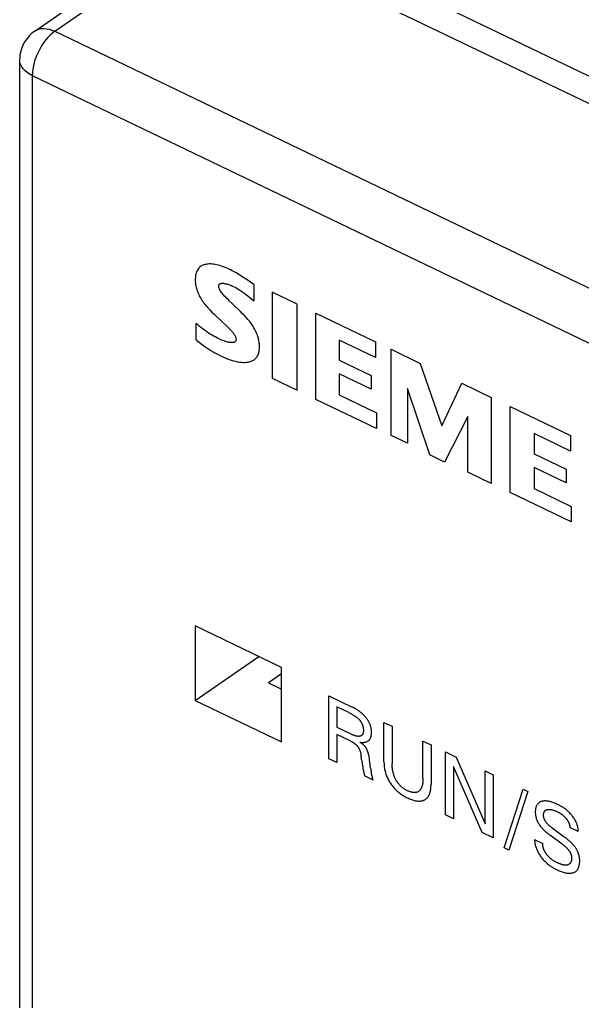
# Model space of a CAD drawing. Extents: x 0 to 420, y 0 to 297.
# Drawn here: x 150.88 to 166.93, y 151.48 to 179.49 of the extents above; entities that cross this region are included whole.
import ezdxf

# ---------------------------------------------------------------- set-up
doc = ezdxf.new("R2010")
doc.units = 0
doc.header["$LTSCALE"] = 23.1
doc.layers.add('40000_ISO', color=7, linetype='CONTINUOUS')

msp = doc.modelspace()

# ---------------------------------------------------------------- linework, layer by layer
at = {"layer": '40000_ISO', "color": 7, "linetype": 'CONTINUOUS'}
for p, q in [((210.089, 157.221), (156.678, 182.895)), ((151.309, 179.164), (156.104, 182.49)), ((151.879, 179.159), (156.358, 182.265)), ((209.769, 156.591), (156.358, 182.265)), ((151.157, 179.035), (151.09, 178.957)), ((151.23, 179.104), (151.157, 179.035)), ((151.309, 179.164), (151.23, 179.104)), ((151.309, 179.164), (151.365, 179.197)), ((151.365, 179.197), (151.427, 179.22)), ((151.427, 179.22), (151.495, 179.235)), ((151.495, 179.235), (151.566, 179.239)), ((151.566, 179.239), (151.641, 179.233)), ((151.641, 179.233), (151.719, 179.218)), ((151.746, 179.049), (151.681, 178.982)), ((151.719, 179.218), (151.799, 179.193)), ((151.812, 179.108), (151.746, 179.049)), ((151.799, 179.193), (151.879, 179.159)), ((151.879, 179.159), (151.812, 179.108)), ((151.879, 179.159), (205.29, 153.486)), ((150.981, 178.783), (150.94, 178.686)), ((151.031, 178.873), (150.981, 178.783)), ((151.09, 178.957), (151.031, 178.873)), ((151.503, 178.742), (151.451, 178.653)), ((151.559, 178.828), (151.503, 178.742)), ((151.619, 178.908), (151.559, 178.828)), ((151.681, 178.982), (151.619, 178.908)), ((150.889, 178.484), (150.88, 178.381)), ((150.909, 178.588), (150.889, 178.484)), ((150.94, 178.686), (150.909, 178.588)), ((151.361, 178.464), (151.325, 178.367)), ((151.403, 178.559), (151.361, 178.464)), ((151.451, 178.653), (151.403, 178.559)), ((150.88, 178.381), (150.879, 178.343)), ((150.88, 178.32), (150.879, 178.343)), ((150.879, 178.343), (150.879, 143.233)), ((150.889, 178.26), (150.88, 178.32)), ((150.91, 178.201), (150.889, 178.26)), ((150.941, 178.143), (150.91, 178.201)), ((151.27, 178.173), (151.253, 178.078)), ((151.294, 178.269), (151.27, 178.173)), ((151.325, 178.367), (151.294, 178.269)), ((150.982, 178.088), (150.941, 178.143)), ((151.033, 178.035), (150.982, 178.088)), ((151.093, 177.986), (151.033, 178.035)), ((151.162, 177.94), (151.093, 177.986)), ((151.239, 177.899), (151.162, 177.94)), ((151.243, 177.987), (151.239, 177.899)), ((151.239, 177.899), (151.239, 142.789)), ((151.239, 177.899), (204.65, 152.225)), ((151.253, 178.078), (151.243, 177.987)), ((155.925, 172.293), (155.914, 172.263)), ((155.936, 172.319), (155.925, 172.293)), ((155.948, 172.343), (155.936, 172.319)), ((155.962, 172.367), (155.948, 172.343)), ((155.978, 172.389), (155.962, 172.367)), ((155.995, 172.409), (155.978, 172.389)), ((156.013, 172.427), (155.995, 172.409)), ((156.033, 172.444), (156.013, 172.427)), ((156.055, 172.46), (156.033, 172.444)), ((156.079, 172.473), (156.055, 172.46)), ((156.104, 172.485), (156.079, 172.473)), ((156.13, 172.495), (156.104, 172.485)), ((156.157, 172.503), (156.13, 172.495)), ((156.185, 172.51), (156.157, 172.503)), ((156.214, 172.515), (156.185, 172.51)), ((156.251, 172.519), (156.214, 172.515)), ((156.289, 172.521), (156.251, 172.519)), ((156.328, 172.52), (156.289, 172.521)), ((156.368, 172.518), (156.328, 172.52)), ((156.408, 172.514), (156.368, 172.518)), ((156.452, 172.507), (156.408, 172.514)), ((156.497, 172.498), (156.452, 172.507)), ((156.542, 172.487), (156.497, 172.498)), ((156.588, 172.475), (156.542, 172.487)), ((156.634, 172.46), (156.588, 172.475)), ((156.685, 172.443), (156.634, 172.46)), ((156.737, 172.424), (156.685, 172.443)), ((156.788, 172.403), (156.737, 172.424)), ((156.84, 172.38), (156.788, 172.403)), ((156.892, 172.355), (156.84, 172.38)), ((156.945, 172.327), (156.892, 172.355)), ((156.999, 172.298), (156.945, 172.327)), ((157.052, 172.267), (156.999, 172.298)), ((155.889, 172.097), (155.888, 172.061)), ((155.888, 172.061), (155.889, 172.028)), ((155.891, 172.132), (155.889, 172.097)), ((155.889, 172.028), (155.891, 171.995)), ((155.894, 172.167), (155.891, 172.132)), ((155.891, 171.995), (155.895, 171.961)), ((155.899, 172.2), (155.894, 172.167)), ((155.906, 172.232), (155.899, 172.2)), ((155.914, 172.263), (155.906, 172.232)), ((157.127, 172.223), (157.052, 172.267)), ((157.201, 172.176), (157.127, 172.223)), ((157.275, 172.129), (157.201, 172.176)), ((157.37, 172.066), (157.275, 172.129)), ((157.561, 171.939), (157.37, 172.066)), ((155.895, 171.961), (155.899, 171.927)), ((155.899, 171.927), (155.905, 171.893)), ((155.905, 171.893), (155.913, 171.858)), ((155.913, 171.858), (155.922, 171.823)), ((155.922, 171.823), (155.932, 171.788)), ((155.932, 171.788), (155.944, 171.753)), ((155.944, 171.753), (155.957, 171.719)), ((155.957, 171.719), (155.972, 171.684)), ((156.557, 171.886), (156.558, 171.898)), ((156.558, 171.871), (156.557, 171.886)), ((156.558, 171.898), (156.56, 171.91)), ((156.561, 171.857), (156.558, 171.871)), ((156.56, 171.91), (156.564, 171.921)), ((156.565, 171.842), (156.561, 171.857)), ((156.564, 171.921), (156.569, 171.931)), ((156.57, 171.826), (156.565, 171.842)), ((156.569, 171.931), (156.575, 171.94)), ((156.576, 171.811), (156.57, 171.826)), ((156.575, 171.94), (156.583, 171.948)), ((156.583, 171.795), (156.576, 171.811)), ((156.583, 171.948), (156.593, 171.955)), ((156.591, 171.78), (156.583, 171.795)), ((156.605, 171.755), (156.591, 171.78)), ((156.593, 171.955), (156.603, 171.96)), ((156.603, 171.96), (156.615, 171.964)), ((156.621, 171.731), (156.605, 171.755)), ((156.615, 171.964), (156.627, 171.967)), ((156.637, 171.708), (156.621, 171.731)), ((156.627, 171.967), (156.648, 171.969)), ((156.648, 171.969), (156.669, 171.97)), ((156.669, 171.97), (156.691, 171.969)), ((156.691, 171.969), (156.714, 171.967)), ((156.714, 171.967), (156.739, 171.963)), ((156.739, 171.963), (156.764, 171.958)), ((156.764, 171.958), (156.789, 171.952)), ((156.789, 171.952), (156.815, 171.945)), ((156.815, 171.945), (156.842, 171.937)), ((156.842, 171.937), (156.868, 171.928)), ((156.868, 171.928), (156.895, 171.917)), ((156.895, 171.917), (156.923, 171.905)), ((156.923, 171.905), (156.95, 171.892)), ((156.95, 171.892), (156.996, 171.87)), ((156.996, 171.87), (157.042, 171.845)), ((157.042, 171.845), (157.087, 171.818)), ((157.087, 171.818), (157.133, 171.79)), ((157.133, 171.79), (157.184, 171.757)), ((157.184, 171.757), (157.235, 171.722)), ((157.235, 171.722), (157.286, 171.686)), ((157.561, 171.939), (157.561, 171.469)), ((158.077, 171.717), (158.077, 169.261)), ((158.79, 171.374), (158.077, 171.717)), ((155.972, 171.684), (155.987, 171.649)), ((155.987, 171.649), (156.004, 171.615)), ((156.004, 171.615), (156.022, 171.581)), ((156.022, 171.581), (156.043, 171.544)), ((156.043, 171.544), (156.065, 171.508)), ((156.065, 171.508), (156.088, 171.472)), ((156.088, 171.472), (156.112, 171.437)), ((156.112, 171.437), (156.137, 171.403)), ((156.654, 171.685), (156.637, 171.708)), ((156.673, 171.663), (156.654, 171.685)), ((156.691, 171.642), (156.673, 171.663)), ((156.723, 171.606), (156.691, 171.642)), ((156.757, 171.571), (156.723, 171.606)), ((156.79, 171.537), (156.757, 171.571)), ((156.824, 171.504), (156.79, 171.537)), ((156.858, 171.47), (156.824, 171.504)), ((156.943, 171.389), (156.858, 171.47)), ((157.286, 171.686), (157.336, 171.649)), ((157.336, 171.649), (157.393, 171.606)), ((157.393, 171.606), (157.449, 171.561)), ((157.449, 171.561), (157.505, 171.515)), ((157.505, 171.515), (157.561, 171.469)), ((156.137, 171.403), (156.163, 171.369)), ((156.163, 171.369), (156.189, 171.336)), ((156.189, 171.336), (156.217, 171.304)), ((156.217, 171.304), (156.245, 171.272)), ((156.245, 171.272), (156.274, 171.241)), ((156.274, 171.241), (156.303, 171.211)), ((156.303, 171.211), (156.365, 171.148)), ((157.028, 171.308), (156.943, 171.389)), ((157.113, 171.227), (157.028, 171.308)), ((157.176, 171.165), (157.113, 171.227)), ((157.238, 171.102), (157.176, 171.165)), ((158.79, 168.918), (158.79, 171.374)), ((156.365, 171.148), (156.428, 171.087)), ((156.428, 171.087), (156.491, 171.026)), ((156.491, 171.026), (156.577, 170.945)), ((156.577, 170.945), (156.664, 170.864)), ((157.3, 171.038), (157.238, 171.102)), ((157.331, 171.005), (157.3, 171.038)), ((157.361, 170.972), (157.331, 171.005)), ((157.391, 170.938), (157.361, 170.972)), ((157.42, 170.904), (157.391, 170.938)), ((157.451, 170.865), (157.42, 170.904)), ((159.331, 168.658), (159.331, 171.114)), ((159.331, 171.114), (161.028, 170.298)), ((155.913, 170.353), (155.913, 170.824)), ((155.963, 170.78), (155.913, 170.824)), ((156.013, 170.737), (155.963, 170.78)), ((156.063, 170.696), (156.013, 170.737)), ((156.114, 170.656), (156.063, 170.696)), ((156.164, 170.619), (156.114, 170.656)), ((156.215, 170.583), (156.164, 170.619)), ((156.664, 170.864), (156.751, 170.783)), ((156.751, 170.783), (156.785, 170.75)), ((156.785, 170.75), (156.819, 170.717)), ((156.819, 170.717), (156.852, 170.684)), ((156.852, 170.684), (156.885, 170.649)), ((156.885, 170.649), (156.918, 170.614)), ((156.918, 170.614), (156.934, 170.596)), ((156.934, 170.596), (156.949, 170.577)), ((157.481, 170.824), (157.451, 170.865)), ((157.509, 170.783), (157.481, 170.824)), ((157.537, 170.741), (157.509, 170.783)), ((157.563, 170.698), (157.537, 170.741)), ((157.587, 170.654), (157.563, 170.698)), ((157.608, 170.613), (157.587, 170.654)), ((157.627, 170.572), (157.608, 170.613)), ((155.913, 170.353), (155.974, 170.306)), ((156.266, 170.549), (156.215, 170.583)), ((156.317, 170.516), (156.266, 170.549)), ((156.368, 170.486), (156.317, 170.516)), ((156.419, 170.457), (156.368, 170.486)), ((156.47, 170.43), (156.419, 170.457)), ((156.521, 170.404), (156.47, 170.43)), ((156.56, 170.386), (156.521, 170.404)), ((156.6, 170.368), (156.56, 170.386)), ((156.639, 170.351), (156.6, 170.368)), ((156.675, 170.337), (156.639, 170.351)), ((156.71, 170.324), (156.675, 170.337)), ((156.746, 170.312), (156.71, 170.324)), ((156.777, 170.303), (156.746, 170.312)), ((156.949, 170.577), (156.965, 170.558)), ((156.965, 170.558), (156.979, 170.539)), ((156.979, 170.539), (156.993, 170.519)), ((156.993, 170.519), (157.006, 170.499)), ((157.006, 170.499), (157.018, 170.478)), ((157.018, 170.478), (157.026, 170.463)), ((157.026, 170.463), (157.033, 170.448)), ((157.035, 170.315), (157.028, 170.307)), ((157.033, 170.448), (157.039, 170.432)), ((157.041, 170.325), (157.035, 170.315)), ((157.039, 170.432), (157.044, 170.417)), ((157.046, 170.336), (157.041, 170.325)), ((157.044, 170.417), (157.048, 170.403)), ((157.049, 170.348), (157.046, 170.336)), ((157.048, 170.403), (157.05, 170.388)), ((157.051, 170.361), (157.049, 170.348)), ((157.05, 170.388), (157.052, 170.374)), ((157.052, 170.374), (157.051, 170.361)), ((157.645, 170.53), (157.627, 170.572)), ((157.661, 170.489), (157.645, 170.53)), ((157.675, 170.447), (157.661, 170.489)), ((157.687, 170.406), (157.675, 170.447)), ((157.696, 170.37), (157.687, 170.406)), ((157.704, 170.334), (157.696, 170.37)), ((157.71, 170.298), (157.704, 170.334)), ((159.995, 170.351), (159.995, 169.776)), ((161.028, 169.854), (159.995, 170.351)), ((155.974, 170.306), (156.036, 170.259)), ((156.036, 170.259), (156.098, 170.213)), ((156.098, 170.213), (156.16, 170.169)), ((156.16, 170.169), (156.219, 170.129)), ((156.219, 170.129), (156.277, 170.091)), ((156.277, 170.091), (156.336, 170.053)), ((156.336, 170.053), (156.395, 170.018)), ((156.809, 170.294), (156.777, 170.303)), ((156.84, 170.287), (156.809, 170.294)), ((156.864, 170.282), (156.84, 170.287)), ((156.888, 170.279), (156.864, 170.282)), ((156.912, 170.277), (156.888, 170.279)), ((156.935, 170.276), (156.912, 170.277)), ((156.957, 170.277), (156.935, 170.276)), ((156.971, 170.279), (156.957, 170.277)), ((156.984, 170.282), (156.971, 170.279)), ((156.996, 170.286), (156.984, 170.282)), ((157.008, 170.291), (156.996, 170.286)), ((157.019, 170.298), (157.008, 170.291)), ((157.028, 170.307), (157.019, 170.298)), ((157.705, 170.006), (157.71, 170.035)), ((157.715, 170.263), (157.71, 170.298)), ((157.71, 170.035), (157.715, 170.065)), ((157.718, 170.228), (157.715, 170.263)), ((157.715, 170.065), (157.718, 170.096)), ((157.72, 170.193), (157.718, 170.228)), ((157.718, 170.096), (157.72, 170.127)), ((157.72, 170.159), (157.72, 170.193)), ((157.72, 170.127), (157.72, 170.159)), ((161.028, 170.298), (161.028, 169.854)), ((161.471, 167.629), (161.471, 170.085)), ((161.471, 170.085), (162.307, 169.684)), ((156.395, 170.018), (156.45, 169.985)), ((156.45, 169.985), (156.505, 169.955)), ((156.505, 169.955), (156.56, 169.926)), ((156.56, 169.926), (156.616, 169.898)), ((156.616, 169.898), (156.67, 169.872)), ((156.67, 169.872), (156.725, 169.848)), ((156.725, 169.848), (156.779, 169.826)), ((156.779, 169.826), (156.833, 169.805)), ((156.833, 169.805), (156.888, 169.786)), ((156.888, 169.786), (156.937, 169.77)), ((156.937, 169.77), (156.986, 169.756)), ((156.986, 169.756), (157.034, 169.744)), ((157.48, 169.743), (157.505, 169.753)), ((157.505, 169.753), (157.53, 169.764)), ((157.53, 169.764), (157.553, 169.778)), ((157.553, 169.778), (157.575, 169.794)), ((157.575, 169.794), (157.596, 169.811)), ((157.596, 169.811), (157.616, 169.831)), ((157.616, 169.831), (157.634, 169.852)), ((157.634, 169.852), (157.651, 169.875)), ((157.651, 169.875), (157.666, 169.9)), ((157.666, 169.9), (157.679, 169.926)), ((157.679, 169.926), (157.689, 169.952)), ((157.689, 169.952), (157.697, 169.978)), ((157.697, 169.978), (157.705, 170.006)), ((159.995, 169.776), (160.905, 169.338)), ((157.034, 169.744), (157.082, 169.733)), ((157.082, 169.733), (157.13, 169.725)), ((157.13, 169.725), (157.174, 169.719)), ((157.174, 169.719), (157.217, 169.715)), ((157.217, 169.715), (157.26, 169.713)), ((157.26, 169.713), (157.302, 169.713)), ((157.302, 169.713), (157.343, 169.715)), ((157.343, 169.715), (157.372, 169.718)), ((157.372, 169.718), (157.4, 169.722)), ((157.4, 169.722), (157.427, 169.727)), ((157.427, 169.727), (157.454, 169.734)), ((157.454, 169.734), (157.48, 169.743)), ((162.307, 169.684), (162.922, 167.899)), ((158.077, 169.261), (158.79, 168.918)), ((159.995, 169.384), (159.995, 168.783)), ((160.905, 168.946), (159.995, 169.384)), ((160.905, 169.338), (160.905, 168.946)), ((161.938, 168.972), (161.938, 167.405)), ((162.578, 167.071), (161.938, 168.972)), ((162.922, 167.899), (163.488, 169.116)), ((163.488, 169.116), (164.324, 168.714)), ((161.053, 167.83), (159.331, 168.658)), ((159.995, 168.783), (161.053, 168.275)), ((164.324, 168.714), (164.324, 166.258)), ((164.865, 165.998), (164.865, 168.454)), ((164.865, 168.454), (166.586, 167.627)), ((161.053, 168.275), (161.053, 167.83)), ((163.66, 168.171), (162.996, 166.87)), ((163.66, 166.577), (163.66, 168.171)), ((161.938, 167.405), (161.471, 167.629)), ((165.553, 167.679), (165.553, 167.104)), ((166.586, 167.183), (165.553, 167.679)), ((166.586, 167.627), (166.586, 167.183)), ((162.996, 166.87), (162.578, 167.071)), ((165.553, 167.104), (166.463, 166.667)), ((165.553, 166.712), (165.553, 166.111)), ((166.463, 166.275), (165.553, 166.712)), ((164.324, 166.258), (163.66, 166.577)), ((166.463, 166.667), (166.463, 166.275)), ((165.553, 166.111), (166.611, 165.603)), ((166.611, 165.159), (164.865, 165.998)), ((166.611, 165.603), (166.611, 165.159)), ((155.889, 162.192), (155.889, 160.069)), ((158.348, 161.01), (155.889, 162.192)), ((155.889, 160.069), (157.697, 161.323)), ((158.348, 160.827), (157.975, 160.568)), ((158.348, 158.887), (158.348, 161.01)), ((157.975, 160.568), (158.348, 160.389)), ((155.889, 160.069), (158.348, 158.887)), ((159.693, 158.404), (159.693, 160.2)), ((159.693, 160.2), (160.366, 159.876)), ((159.924, 159.885), (159.924, 159.301)), ((160.265, 159.721), (159.924, 159.885)), ((160.265, 159.721), (160.285, 159.711)), ((160.285, 159.711), (160.305, 159.702)), ((160.305, 159.702), (160.324, 159.691)), ((160.324, 159.691), (160.344, 159.681)), ((160.344, 159.681), (160.364, 159.67)), ((160.364, 159.67), (160.383, 159.659)), ((160.39, 159.864), (160.366, 159.876)), ((160.415, 159.852), (160.39, 159.864)), ((160.439, 159.838), (160.415, 159.852)), ((160.464, 159.825), (160.439, 159.838)), ((160.488, 159.81), (160.464, 159.825)), ((160.512, 159.795), (160.488, 159.81)), ((160.53, 159.783), (160.512, 159.795)), ((160.549, 159.77), (160.53, 159.783)), ((160.567, 159.757), (160.549, 159.77)), ((160.585, 159.743), (160.567, 159.757)), ((160.603, 159.729), (160.585, 159.743)), ((160.621, 159.715), (160.603, 159.729)), ((160.638, 159.7), (160.621, 159.715)), ((160.654, 159.685), (160.638, 159.7)), ((160.67, 159.671), (160.654, 159.685)), ((160.685, 159.656), (160.67, 159.671)), ((160.383, 159.659), (160.399, 159.649)), ((160.399, 159.649), (160.415, 159.639)), ((160.415, 159.639), (160.431, 159.629)), ((160.431, 159.629), (160.447, 159.618)), ((160.447, 159.618), (160.463, 159.607)), ((160.463, 159.607), (160.479, 159.595)), ((160.479, 159.595), (160.49, 159.587)), ((160.49, 159.587), (160.501, 159.578)), ((160.501, 159.578), (160.511, 159.569)), ((160.511, 159.569), (160.522, 159.56)), ((160.522, 159.56), (160.533, 159.551)), ((160.533, 159.551), (160.543, 159.541)), ((160.543, 159.541), (160.553, 159.531)), ((160.553, 159.531), (160.562, 159.521)), ((160.562, 159.521), (160.571, 159.511)), ((160.571, 159.511), (160.58, 159.501)), ((160.58, 159.501), (160.588, 159.491)), ((160.588, 159.491), (160.596, 159.48)), ((160.596, 159.48), (160.604, 159.469)), ((160.604, 159.469), (160.612, 159.458)), ((160.612, 159.458), (160.619, 159.447)), ((160.619, 159.447), (160.626, 159.435)), ((160.626, 159.435), (160.632, 159.424)), ((160.632, 159.424), (160.638, 159.412)), ((160.638, 159.412), (160.643, 159.4)), ((160.643, 159.4), (160.649, 159.389)), ((160.649, 159.389), (160.654, 159.377)), ((160.701, 159.64), (160.685, 159.656)), ((160.716, 159.624), (160.701, 159.64)), ((160.73, 159.608), (160.716, 159.624)), ((160.745, 159.591), (160.73, 159.608)), ((160.758, 159.575), (160.745, 159.591)), ((160.771, 159.558), (160.758, 159.575)), ((160.784, 159.541), (160.771, 159.558)), ((160.796, 159.524), (160.784, 159.541)), ((160.807, 159.506), (160.796, 159.524)), ((160.819, 159.489), (160.807, 159.506)), ((160.829, 159.471), (160.819, 159.489)), ((160.839, 159.452), (160.829, 159.471)), ((160.848, 159.434), (160.839, 159.452)), ((160.857, 159.416), (160.848, 159.434)), ((160.865, 159.398), (160.857, 159.416)), ((160.872, 159.379), (160.865, 159.398)), ((161.271, 158.322), (161.271, 159.441)), ((161.271, 159.441), (161.502, 159.33)), ((159.924, 159.301), (160.34, 159.101)), ((160.654, 159.377), (160.658, 159.365)), ((160.658, 159.365), (160.662, 159.353)), ((160.662, 159.353), (160.666, 159.341)), ((160.665, 159.112), (160.662, 159.104)), ((160.669, 159.12), (160.665, 159.112)), ((160.666, 159.341), (160.669, 159.329)), ((160.669, 159.329), (160.672, 159.316)), ((160.672, 159.128), (160.669, 159.12)), ((160.672, 159.316), (160.675, 159.303)), ((160.674, 159.137), (160.672, 159.128)), ((160.676, 159.145), (160.674, 159.137)), ((160.675, 159.303), (160.678, 159.29)), ((160.678, 159.155), (160.676, 159.145)), ((160.678, 159.29), (160.68, 159.277)), ((160.68, 159.164), (160.678, 159.155)), ((160.68, 159.277), (160.681, 159.264)), ((160.681, 159.173), (160.68, 159.164)), ((160.681, 159.264), (160.682, 159.251)), ((160.682, 159.183), (160.681, 159.173)), ((160.682, 159.251), (160.683, 159.238)), ((160.683, 159.193), (160.682, 159.183)), ((160.683, 159.238), (160.684, 159.226)), ((160.684, 159.213), (160.683, 159.203)), ((160.683, 159.203), (160.683, 159.193)), ((160.684, 159.226), (160.684, 159.213)), ((160.879, 159.361), (160.872, 159.379)), ((160.885, 159.342), (160.879, 159.361)), ((160.891, 159.324), (160.885, 159.342)), ((160.896, 159.306), (160.891, 159.324)), ((160.901, 159.286), (160.896, 159.306)), ((160.905, 159.266), (160.901, 159.286)), ((160.908, 159.246), (160.905, 159.266)), ((160.911, 159.227), (160.908, 159.246)), ((160.912, 159.208), (160.911, 159.227)), ((160.914, 159.189), (160.912, 159.208)), ((160.913, 159.101), (160.914, 159.118)), ((160.915, 159.17), (160.914, 159.189)), ((160.914, 159.118), (160.915, 159.134)), ((160.915, 159.152), (160.915, 159.17)), ((160.915, 159.134), (160.915, 159.152)), ((161.502, 159.33), (161.502, 158.265)), ((159.924, 159.097), (159.924, 158.293)), ((160.305, 158.914), (159.924, 159.097)), ((160.305, 158.914), (160.316, 158.908)), ((160.316, 158.908), (160.327, 158.903)), ((160.327, 158.903), (160.338, 158.897)), ((160.338, 158.897), (160.35, 158.891)), ((160.353, 159.095), (160.34, 159.101)), ((160.35, 158.891), (160.361, 158.885)), ((160.367, 159.089), (160.353, 159.095)), ((160.361, 158.885), (160.372, 158.878)), ((160.38, 159.083), (160.367, 159.089)), ((160.372, 158.878), (160.383, 158.872)), ((160.394, 159.077), (160.38, 159.083)), ((160.383, 158.872), (160.394, 158.865)), ((160.407, 159.072), (160.394, 159.077)), ((160.394, 158.865), (160.403, 158.859)), ((160.403, 158.859), (160.412, 158.853)), ((160.42, 159.067), (160.407, 159.072)), ((160.412, 158.853), (160.422, 158.846)), ((160.434, 159.062), (160.42, 159.067)), ((160.422, 158.846), (160.431, 158.84)), ((160.431, 158.84), (160.44, 158.833)), ((160.447, 159.058), (160.434, 159.062)), ((160.44, 158.833), (160.449, 158.826)), ((160.46, 159.054), (160.447, 159.058)), ((160.473, 159.051), (160.46, 159.054)), ((160.486, 159.048), (160.473, 159.051)), ((160.499, 159.046), (160.486, 159.048)), ((160.512, 159.044), (160.499, 159.046)), ((160.525, 159.043), (160.512, 159.044)), ((160.534, 159.042), (160.525, 159.043)), ((160.543, 159.042), (160.534, 159.042)), ((160.553, 159.042), (160.543, 159.042)), ((160.562, 159.043), (160.553, 159.042)), ((160.57, 159.044), (160.562, 159.043)), ((160.579, 159.045), (160.57, 159.044)), ((160.587, 159.047), (160.579, 159.045)), ((160.594, 158.867), (160.581, 158.876)), ((160.581, 158.876), (160.597, 158.873)), ((160.596, 159.049), (160.587, 159.047)), ((160.608, 158.858), (160.594, 158.867)), ((160.604, 159.052), (160.596, 159.049)), ((160.597, 158.873), (160.613, 158.871)), ((160.611, 159.055), (160.604, 159.052)), ((160.622, 158.849), (160.608, 158.858)), ((160.618, 159.059), (160.611, 159.055)), ((160.613, 158.871), (160.63, 158.87)), ((160.625, 159.063), (160.618, 159.059)), ((160.636, 158.84), (160.622, 158.849)), ((160.632, 159.067), (160.625, 159.063)), ((160.63, 158.87), (160.646, 158.869)), ((160.638, 159.072), (160.632, 159.067)), ((160.649, 158.83), (160.636, 158.84)), ((160.644, 159.078), (160.638, 159.072)), ((160.649, 159.084), (160.644, 159.078)), ((160.646, 158.869), (160.661, 158.868)), ((160.654, 159.09), (160.649, 159.084)), ((160.659, 158.822), (160.649, 158.83)), ((160.658, 159.097), (160.654, 159.09)), ((160.662, 159.104), (160.658, 159.097)), ((160.661, 158.868), (160.676, 158.869)), ((160.676, 158.869), (160.69, 158.87)), ((160.69, 158.87), (160.705, 158.871)), ((160.705, 158.871), (160.718, 158.873)), ((160.718, 158.873), (160.732, 158.875)), ((160.732, 158.875), (160.745, 158.878)), ((160.745, 158.878), (160.758, 158.882)), ((160.758, 158.882), (160.77, 158.886)), ((160.77, 158.886), (160.782, 158.891)), ((160.782, 158.891), (160.794, 158.897)), ((160.794, 158.897), (160.805, 158.903)), ((160.805, 158.903), (160.816, 158.91)), ((160.816, 158.91), (160.826, 158.917)), ((160.826, 158.917), (160.836, 158.925)), ((160.836, 158.925), (160.845, 158.934)), ((160.845, 158.934), (160.854, 158.943)), ((160.854, 158.943), (160.861, 158.953)), ((160.861, 158.953), (160.869, 158.963)), ((160.869, 158.963), (160.876, 158.974)), ((160.876, 158.974), (160.882, 158.986)), ((160.882, 158.986), (160.888, 158.998)), ((160.888, 158.998), (160.893, 159.011)), ((160.893, 159.011), (160.897, 159.024)), ((160.897, 159.024), (160.902, 159.038)), ((160.902, 159.038), (160.905, 159.053)), ((160.905, 159.053), (160.908, 159.069)), ((160.908, 159.069), (160.911, 159.085)), ((160.911, 159.085), (160.913, 159.101)), ((162.383, 157.841), (162.383, 158.907)), ((162.383, 158.907), (162.613, 158.796)), ((160.449, 158.826), (160.458, 158.818)), ((160.458, 158.818), (160.466, 158.811)), ((160.466, 158.811), (160.473, 158.805)), ((160.473, 158.805), (160.479, 158.799)), ((160.479, 158.799), (160.486, 158.793)), ((160.486, 158.793), (160.492, 158.786)), ((160.492, 158.786), (160.498, 158.78)), ((160.498, 158.78), (160.504, 158.773)), ((160.504, 158.773), (160.51, 158.767)), ((160.51, 158.767), (160.516, 158.76)), ((160.516, 158.76), (160.522, 158.752)), ((160.522, 158.752), (160.527, 158.745)), ((160.527, 158.745), (160.533, 158.737)), ((160.533, 158.737), (160.538, 158.729)), ((160.538, 158.729), (160.543, 158.722)), ((160.543, 158.722), (160.548, 158.714)), ((160.548, 158.714), (160.553, 158.705)), ((160.553, 158.705), (160.557, 158.697)), ((160.557, 158.697), (160.561, 158.689)), ((160.561, 158.689), (160.565, 158.681)), ((160.565, 158.681), (160.57, 158.671)), ((160.57, 158.671), (160.574, 158.662)), ((160.574, 158.662), (160.578, 158.652)), ((160.578, 158.652), (160.582, 158.642)), ((160.582, 158.642), (160.585, 158.633)), ((160.585, 158.633), (160.589, 158.623)), ((160.589, 158.623), (160.592, 158.614)), ((160.592, 158.614), (160.595, 158.604)), ((160.595, 158.604), (160.597, 158.594)), ((160.597, 158.594), (160.601, 158.582)), ((160.601, 158.582), (160.604, 158.569)), ((160.604, 158.569), (160.607, 158.556)), ((160.607, 158.556), (160.609, 158.544)), ((160.668, 158.815), (160.659, 158.822)), ((160.677, 158.807), (160.668, 158.815)), ((160.687, 158.799), (160.677, 158.807)), ((160.696, 158.791), (160.687, 158.799)), ((160.705, 158.782), (160.696, 158.791)), ((160.712, 158.774), (160.705, 158.782)), ((160.72, 158.767), (160.712, 158.774)), ((160.727, 158.759), (160.72, 158.767)), ((160.734, 158.75), (160.727, 158.759)), ((160.741, 158.742), (160.734, 158.75)), ((160.747, 158.733), (160.741, 158.742)), ((160.753, 158.724), (160.747, 158.733)), ((160.759, 158.715), (160.753, 158.724)), ((160.765, 158.706), (160.759, 158.715)), ((160.77, 158.697), (160.765, 158.706)), ((160.775, 158.688), (160.77, 158.697)), ((160.78, 158.678), (160.775, 158.688)), ((160.785, 158.668), (160.78, 158.678)), ((160.789, 158.659), (160.785, 158.668)), ((160.793, 158.649), (160.789, 158.659)), ((160.799, 158.635), (160.793, 158.649)), ((160.804, 158.622), (160.799, 158.635)), ((160.809, 158.608), (160.804, 158.622)), ((160.814, 158.594), (160.809, 158.608)), ((160.818, 158.581), (160.814, 158.594)), ((160.822, 158.567), (160.818, 158.581)), ((160.825, 158.554), (160.822, 158.567)), ((160.829, 158.54), (160.825, 158.554)), ((162.613, 158.796), (162.613, 157.677)), ((163.027, 156.801), (163.027, 158.597)), ((163.027, 158.597), (163.328, 158.452)), ((159.924, 158.293), (159.693, 158.404)), ((160.609, 158.544), (160.612, 158.531)), ((160.612, 158.531), (160.614, 158.519)), ((160.614, 158.519), (160.616, 158.506)), ((160.616, 158.506), (160.618, 158.494)), ((160.634, 158.372), (160.618, 158.494)), ((160.634, 158.372), (160.64, 158.331)), ((160.64, 158.331), (160.646, 158.289)), ((160.646, 158.289), (160.652, 158.248)), ((160.833, 158.521), (160.829, 158.54)), ((160.837, 158.502), (160.833, 158.521)), ((160.841, 158.482), (160.837, 158.502)), ((160.844, 158.463), (160.841, 158.482)), ((160.847, 158.444), (160.844, 158.463)), ((160.85, 158.425), (160.847, 158.444)), ((160.853, 158.406), (160.85, 158.425)), ((160.857, 158.37), (160.853, 158.406)), ((160.867, 158.298), (160.857, 158.37)), ((160.873, 158.249), (160.867, 158.298)), ((161.271, 158.322), (161.271, 158.292)), ((161.271, 158.292), (161.272, 158.262)), ((163.328, 158.452), (164.154, 156.55)), ((160.652, 158.248), (160.659, 158.206)), ((160.659, 158.206), (160.663, 158.178)), ((160.663, 158.178), (160.668, 158.151)), ((160.668, 158.151), (160.672, 158.123)), ((160.672, 158.123), (160.677, 158.095)), ((160.677, 158.095), (160.683, 158.067)), ((160.683, 158.067), (160.688, 158.039)), ((160.688, 158.039), (160.692, 158.018)), ((160.692, 158.018), (160.697, 157.997)), ((160.697, 157.997), (160.702, 157.976)), ((160.88, 158.2), (160.873, 158.249)), ((160.887, 158.156), (160.88, 158.2)), ((160.893, 158.112), (160.887, 158.156)), ((160.893, 158.112), (160.909, 158.011)), ((160.912, 157.996), (160.909, 158.011)), ((160.914, 157.98), (160.912, 157.996)), ((161.272, 158.262), (161.274, 158.231)), ((161.274, 158.231), (161.277, 158.199)), ((161.277, 158.199), (161.28, 158.168)), ((161.28, 158.168), (161.285, 158.136)), ((161.285, 158.136), (161.29, 158.103)), ((161.29, 158.103), (161.296, 158.075)), ((161.296, 158.075), (161.302, 158.046)), ((161.302, 158.046), (161.31, 158.017)), ((161.31, 158.017), (161.318, 157.988)), ((161.318, 157.988), (161.327, 157.958)), ((161.502, 158.239), (161.502, 158.265)), ((161.503, 158.212), (161.502, 158.239)), ((161.505, 158.186), (161.503, 158.212)), ((161.507, 158.159), (161.505, 158.186)), ((161.51, 158.132), (161.507, 158.159)), ((161.513, 158.104), (161.51, 158.132)), ((161.516, 158.084), (161.513, 158.104)), ((161.52, 158.063), (161.516, 158.084)), ((161.524, 158.042), (161.52, 158.063)), ((161.529, 158.02), (161.524, 158.042)), ((161.534, 157.999), (161.529, 158.02)), ((161.54, 157.978), (161.534, 157.999)), ((163.257, 158.18), (163.257, 156.69)), ((164.073, 156.298), (163.257, 158.18)), ((164.154, 156.55), (164.154, 158.056)), ((164.154, 158.056), (164.384, 157.945)), ((160.702, 157.976), (160.707, 157.955)), ((160.707, 157.955), (160.712, 157.934)), ((160.712, 157.934), (160.717, 157.912)), ((160.963, 157.794), (160.717, 157.912)), ((160.917, 157.965), (160.914, 157.98)), ((160.92, 157.949), (160.917, 157.965)), ((160.923, 157.933), (160.92, 157.949)), ((160.925, 157.924), (160.923, 157.933)), ((160.928, 157.914), (160.925, 157.924)), ((160.93, 157.904), (160.928, 157.914)), ((160.932, 157.895), (160.93, 157.904)), ((160.934, 157.885), (160.932, 157.895)), ((160.937, 157.875), (160.934, 157.885)), ((160.939, 157.866), (160.937, 157.875)), ((160.942, 157.856), (160.939, 157.866)), ((160.944, 157.848), (160.942, 157.856)), ((160.947, 157.841), (160.944, 157.848)), ((160.949, 157.833), (160.947, 157.841)), ((160.952, 157.825), (160.949, 157.833)), ((160.954, 157.818), (160.952, 157.825)), ((160.957, 157.81), (160.954, 157.818)), ((160.96, 157.802), (160.957, 157.81)), ((160.963, 157.794), (160.96, 157.802)), ((161.327, 157.958), (161.338, 157.929)), ((161.338, 157.929), (161.349, 157.9)), ((161.349, 157.9), (161.36, 157.872)), ((161.36, 157.872), (161.372, 157.845)), ((161.372, 157.845), (161.386, 157.818)), ((161.386, 157.818), (161.4, 157.791)), ((161.4, 157.791), (161.414, 157.764)), ((161.414, 157.764), (161.43, 157.738)), ((161.43, 157.738), (161.446, 157.712)), ((161.446, 157.712), (161.463, 157.686)), ((161.547, 157.956), (161.54, 157.978)), ((161.553, 157.937), (161.547, 157.956)), ((161.56, 157.917), (161.553, 157.937)), ((161.567, 157.898), (161.56, 157.917)), ((161.575, 157.878), (161.567, 157.898)), ((161.584, 157.859), (161.575, 157.878)), ((161.593, 157.84), (161.584, 157.859)), ((161.603, 157.82), (161.593, 157.84)), ((161.612, 157.803), (161.603, 157.82)), ((161.622, 157.785), (161.612, 157.803)), ((161.632, 157.768), (161.622, 157.785)), ((161.643, 157.751), (161.632, 157.768)), ((161.655, 157.734), (161.643, 157.751)), ((161.666, 157.717), (161.655, 157.734)), ((161.678, 157.701), (161.666, 157.717)), ((162.375, 157.715), (162.372, 157.691)), ((162.378, 157.74), (162.375, 157.715)), ((162.38, 157.765), (162.378, 157.74)), ((162.382, 157.79), (162.38, 157.765)), ((162.383, 157.841), (162.382, 157.816)), ((162.382, 157.816), (162.382, 157.79)), ((164.384, 157.945), (164.384, 156.149)), ((161.463, 157.686), (161.481, 157.661)), ((161.481, 157.661), (161.5, 157.636)), ((161.5, 157.636), (161.519, 157.612)), ((161.519, 157.612), (161.538, 157.589)), ((161.538, 157.589), (161.559, 157.566)), ((161.559, 157.566), (161.579, 157.544)), ((161.579, 157.544), (161.602, 157.521)), ((161.602, 157.521), (161.625, 157.5)), ((161.625, 157.5), (161.648, 157.479)), ((161.648, 157.479), (161.672, 157.458)), ((161.672, 157.458), (161.696, 157.439)), ((161.691, 157.685), (161.678, 157.701)), ((161.704, 157.67), (161.691, 157.685)), ((161.696, 157.439), (161.72, 157.42)), ((161.718, 157.655), (161.704, 157.67)), ((161.731, 157.64), (161.718, 157.655)), ((161.746, 157.626), (161.731, 157.64)), ((161.76, 157.613), (161.746, 157.626)), ((161.775, 157.6), (161.76, 157.613)), ((161.789, 157.587), (161.775, 157.6)), ((161.804, 157.575), (161.789, 157.587)), ((161.821, 157.562), (161.804, 157.575)), ((161.839, 157.55), (161.821, 157.562)), ((161.856, 157.539), (161.839, 157.55)), ((161.873, 157.528), (161.856, 157.539)), ((161.89, 157.518), (161.873, 157.528)), ((161.908, 157.508), (161.89, 157.518)), ((161.925, 157.499), (161.908, 157.508)), ((161.943, 157.49), (161.925, 157.499)), ((161.961, 157.482), (161.943, 157.49)), ((161.978, 157.474), (161.961, 157.482)), ((161.996, 157.467), (161.978, 157.474)), ((162.013, 157.461), (161.996, 157.467)), ((162.03, 157.455), (162.013, 157.461)), ((162.048, 157.45), (162.03, 157.455)), ((162.065, 157.445), (162.048, 157.45)), ((162.082, 157.442), (162.065, 157.445)), ((162.097, 157.439), (162.082, 157.442)), ((162.112, 157.438), (162.097, 157.439)), ((162.126, 157.436), (162.112, 157.438)), ((162.141, 157.436), (162.126, 157.436)), ((162.155, 157.437), (162.141, 157.436)), ((162.169, 157.438), (162.155, 157.437)), ((162.182, 157.44), (162.169, 157.438)), ((162.195, 157.443), (162.182, 157.44)), ((162.208, 157.447), (162.195, 157.443)), ((162.22, 157.451), (162.208, 157.447)), ((162.232, 157.456), (162.22, 157.451)), ((162.243, 157.462), (162.232, 157.456)), ((162.254, 157.469), (162.243, 157.462)), ((162.264, 157.476), (162.254, 157.469)), ((162.274, 157.485), (162.264, 157.476)), ((162.283, 157.493), (162.274, 157.485)), ((162.293, 157.503), (162.283, 157.493)), ((162.302, 157.514), (162.293, 157.503)), ((162.31, 157.525), (162.302, 157.514)), ((162.318, 157.537), (162.31, 157.525)), ((162.325, 157.549), (162.318, 157.537)), ((162.332, 157.562), (162.325, 157.549)), ((162.338, 157.575), (162.332, 157.562)), ((162.345, 157.59), (162.338, 157.575)), ((162.351, 157.606), (162.345, 157.59)), ((162.356, 157.622), (162.351, 157.606)), ((162.361, 157.639), (162.356, 157.622)), ((162.365, 157.656), (162.361, 157.639)), ((162.368, 157.673), (162.365, 157.656)), ((162.372, 157.691), (162.368, 157.673)), ((162.574, 157.409), (162.581, 157.431)), ((162.581, 157.431), (162.588, 157.454)), ((162.588, 157.454), (162.593, 157.477)), ((162.593, 157.477), (162.599, 157.504)), ((162.599, 157.504), (162.603, 157.532)), ((162.603, 157.532), (162.607, 157.56)), ((162.607, 157.56), (162.609, 157.589)), ((162.609, 157.589), (162.611, 157.618)), ((162.611, 157.618), (162.612, 157.647)), ((162.612, 157.647), (162.613, 157.677)), ((164.699, 155.862), (165.237, 157.535)), ((165.374, 157.469), (164.836, 155.797)), ((165.237, 157.535), (165.374, 157.469)), ((161.72, 157.42), (161.745, 157.402)), ((161.745, 157.402), (161.772, 157.383)), ((161.772, 157.383), (161.8, 157.365)), ((161.8, 157.365), (161.828, 157.348)), ((161.828, 157.348), (161.857, 157.331)), ((161.857, 157.331), (161.885, 157.316)), ((161.885, 157.316), (161.913, 157.301)), ((161.913, 157.301), (161.942, 157.287)), ((161.942, 157.287), (161.97, 157.274)), ((161.97, 157.274), (161.999, 157.261)), ((161.999, 157.261), (162.027, 157.25)), ((162.027, 157.25), (162.055, 157.239)), ((162.055, 157.239), (162.083, 157.229)), ((162.083, 157.229), (162.111, 157.22)), ((162.111, 157.22), (162.139, 157.213)), ((162.139, 157.213), (162.163, 157.207)), ((162.163, 157.207), (162.188, 157.202)), ((162.188, 157.202), (162.212, 157.199)), ((162.212, 157.199), (162.235, 157.196)), ((162.235, 157.196), (162.259, 157.195)), ((162.259, 157.195), (162.282, 157.195)), ((162.282, 157.195), (162.304, 157.196)), ((162.304, 157.196), (162.325, 157.198)), ((162.325, 157.198), (162.345, 157.201)), ((162.345, 157.201), (162.365, 157.206)), ((162.365, 157.206), (162.384, 157.211)), ((162.384, 157.211), (162.402, 157.218)), ((162.402, 157.218), (162.42, 157.226)), ((162.42, 157.226), (162.437, 157.235)), ((162.437, 157.235), (162.454, 157.246)), ((162.454, 157.246), (162.469, 157.257)), ((162.469, 157.257), (162.484, 157.27)), ((162.484, 157.27), (162.498, 157.283)), ((162.498, 157.283), (162.511, 157.298)), ((162.511, 157.298), (162.523, 157.313)), ((162.523, 157.313), (162.535, 157.33)), ((162.535, 157.33), (162.546, 157.348)), ((162.546, 157.348), (162.556, 157.368)), ((162.556, 157.368), (162.565, 157.388)), ((162.565, 157.388), (162.574, 157.409)), ((165.688, 157.149), (165.676, 157.14)), ((165.7, 157.158), (165.688, 157.149)), ((165.713, 157.166), (165.7, 157.158)), ((165.727, 157.173), (165.713, 157.166)), ((165.741, 157.179), (165.727, 157.173)), ((165.756, 157.184), (165.741, 157.179)), ((165.771, 157.188), (165.756, 157.184)), ((165.787, 157.192), (165.771, 157.188)), ((165.806, 157.195), (165.787, 157.192)), ((165.826, 157.197), (165.806, 157.195)), ((165.847, 157.198), (165.826, 157.197)), ((165.868, 157.199), (165.847, 157.198)), ((165.889, 157.198), (165.868, 157.199)), ((165.91, 157.196), (165.889, 157.198)), ((165.934, 157.193), (165.91, 157.196)), ((165.958, 157.189), (165.934, 157.193)), ((165.982, 157.184), (165.958, 157.189)), ((166.006, 157.179), (165.982, 157.184)), ((166.031, 157.172), (166.006, 157.179)), ((166.055, 157.164), (166.031, 157.172)), ((166.083, 157.155), (166.055, 157.164)), ((166.11, 157.145), (166.083, 157.155)), ((165.588, 156.928), (165.587, 156.908)), ((165.587, 156.908), (165.587, 156.896)), ((165.587, 156.896), (165.587, 156.884)), ((165.587, 156.884), (165.587, 156.87)), ((165.587, 156.87), (165.587, 156.856)), ((165.59, 156.947), (165.588, 156.928)), ((165.592, 156.966), (165.59, 156.947)), ((165.595, 156.985), (165.592, 156.966)), ((165.599, 157.003), (165.595, 156.985)), ((165.604, 157.02), (165.599, 157.003)), ((165.609, 157.037), (165.604, 157.02)), ((165.615, 157.053), (165.609, 157.037)), ((165.621, 157.067), (165.615, 157.053)), ((165.629, 157.081), (165.621, 157.067)), ((165.637, 157.094), (165.629, 157.081)), ((165.645, 157.107), (165.637, 157.094)), ((165.655, 157.119), (165.645, 157.107)), ((165.665, 157.13), (165.655, 157.119)), ((165.676, 157.14), (165.665, 157.13)), ((165.83, 156.861), (165.833, 156.87)), ((165.833, 156.87), (165.836, 156.879)), ((165.836, 156.879), (165.84, 156.887)), ((165.84, 156.887), (165.845, 156.896)), ((165.845, 156.896), (165.85, 156.904)), ((165.85, 156.904), (165.855, 156.911)), ((165.855, 156.911), (165.861, 156.918)), ((165.861, 156.918), (165.867, 156.924)), ((165.867, 156.924), (165.874, 156.93)), ((165.874, 156.93), (165.881, 156.935)), ((165.881, 156.935), (165.888, 156.94)), ((165.888, 156.94), (165.895, 156.943)), ((165.895, 156.943), (165.903, 156.947)), ((165.903, 156.947), (165.911, 156.95)), ((165.911, 156.95), (165.919, 156.952)), ((165.919, 156.952), (165.928, 156.954)), ((165.928, 156.954), (165.937, 156.956)), ((165.937, 156.956), (165.946, 156.957)), ((165.946, 156.957), (165.955, 156.958)), ((165.955, 156.958), (165.967, 156.959)), ((165.967, 156.959), (165.979, 156.959)), ((165.979, 156.959), (165.992, 156.959)), ((165.992, 156.959), (166.005, 156.958)), ((166.005, 156.958), (166.018, 156.956)), ((166.018, 156.956), (166.031, 156.954)), ((166.031, 156.954), (166.045, 156.952)), ((166.045, 156.952), (166.06, 156.948)), ((166.06, 156.948), (166.075, 156.945)), ((166.075, 156.945), (166.09, 156.941)), ((166.09, 156.941), (166.105, 156.936)), ((166.105, 156.936), (166.12, 156.931)), ((166.138, 157.134), (166.11, 157.145)), ((166.12, 156.931), (166.137, 156.925)), ((166.137, 156.925), (166.154, 156.918)), ((166.166, 157.123), (166.138, 157.134)), ((166.154, 156.918), (166.171, 156.912)), ((166.194, 157.11), (166.166, 157.123)), ((166.171, 156.912), (166.188, 156.904)), ((166.188, 156.904), (166.205, 156.897)), ((166.222, 157.097), (166.194, 157.11)), ((166.205, 156.897), (166.222, 156.888)), ((166.243, 157.087), (166.222, 157.097)), ((166.222, 156.888), (166.236, 156.881)), ((166.236, 156.881), (166.251, 156.874)), ((166.265, 157.076), (166.243, 157.087)), ((166.251, 156.874), (166.265, 156.866)), ((166.286, 157.065), (166.265, 157.076)), ((166.307, 157.054), (166.286, 157.065)), ((166.329, 157.042), (166.307, 157.054)), ((166.35, 157.03), (166.329, 157.042)), ((166.371, 157.017), (166.35, 157.03)), ((166.392, 157.004), (166.371, 157.017)), ((166.413, 156.99), (166.392, 157.004)), ((166.434, 156.975), (166.413, 156.99)), ((166.455, 156.96), (166.434, 156.975)), ((166.475, 156.944), (166.455, 156.96)), ((166.495, 156.928), (166.475, 156.944)), ((166.515, 156.911), (166.495, 156.928)), ((166.535, 156.893), (166.515, 156.911)), ((166.554, 156.875), (166.535, 156.893)), ((166.572, 156.856), (166.554, 156.875)), ((163.257, 156.69), (163.027, 156.801)), ((165.587, 156.856), (165.588, 156.841)), ((165.588, 156.841), (165.589, 156.827)), ((165.589, 156.827), (165.591, 156.812)), ((165.591, 156.812), (165.593, 156.797)), ((165.593, 156.797), (165.595, 156.782)), ((165.595, 156.782), (165.598, 156.767)), ((165.598, 156.767), (165.601, 156.752)), ((165.601, 156.752), (165.604, 156.738)), ((165.604, 156.738), (165.607, 156.724)), ((165.607, 156.724), (165.611, 156.711)), ((165.611, 156.711), (165.615, 156.696)), ((165.615, 156.696), (165.62, 156.682)), ((165.62, 156.682), (165.625, 156.668)), ((165.625, 156.668), (165.63, 156.654)), ((165.63, 156.654), (165.636, 156.64)), ((165.636, 156.64), (165.642, 156.626)), ((165.642, 156.626), (165.649, 156.612)), ((165.649, 156.612), (165.655, 156.599)), ((165.655, 156.599), (165.662, 156.585)), ((165.822, 156.811), (165.823, 156.822)), ((165.822, 156.8), (165.822, 156.811)), ((165.822, 156.789), (165.822, 156.8)), ((165.822, 156.779), (165.822, 156.789)), ((165.823, 156.768), (165.822, 156.779)), ((165.823, 156.822), (165.824, 156.832)), ((165.824, 156.757), (165.823, 156.768)), ((165.824, 156.832), (165.826, 156.842)), ((165.826, 156.746), (165.824, 156.757)), ((165.826, 156.842), (165.828, 156.852)), ((165.828, 156.735), (165.826, 156.746)), ((165.828, 156.852), (165.83, 156.861)), ((165.83, 156.724), (165.828, 156.735)), ((165.833, 156.713), (165.83, 156.724)), ((165.836, 156.702), (165.833, 156.713)), ((165.84, 156.691), (165.836, 156.702)), ((165.844, 156.68), (165.84, 156.691)), ((165.849, 156.669), (165.844, 156.68)), ((165.854, 156.658), (165.849, 156.669)), ((165.859, 156.647), (165.854, 156.658)), ((165.865, 156.637), (165.859, 156.647)), ((165.871, 156.627), (165.865, 156.637)), ((165.878, 156.616), (165.871, 156.627)), ((165.885, 156.606), (165.878, 156.616)), ((165.892, 156.596), (165.885, 156.606)), ((165.899, 156.586), (165.892, 156.596)), ((165.907, 156.577), (165.899, 156.586)), ((166.265, 156.866), (166.28, 156.857)), ((166.28, 156.857), (166.294, 156.849)), ((166.294, 156.849), (166.308, 156.84)), ((166.308, 156.84), (166.319, 156.833)), ((166.319, 156.833), (166.329, 156.825)), ((166.329, 156.825), (166.34, 156.818)), ((166.34, 156.818), (166.349, 156.811)), ((166.349, 156.811), (166.358, 156.804)), ((166.358, 156.804), (166.368, 156.796)), ((166.368, 156.796), (166.377, 156.788)), ((166.377, 156.788), (166.386, 156.781)), ((166.386, 156.781), (166.395, 156.773)), ((166.395, 156.773), (166.404, 156.765)), ((166.404, 156.765), (166.412, 156.756)), ((166.412, 156.756), (166.421, 156.748)), ((166.421, 156.748), (166.43, 156.739)), ((166.43, 156.739), (166.438, 156.73)), ((166.438, 156.73), (166.446, 156.721)), ((166.446, 156.721), (166.454, 156.712)), ((166.454, 156.712), (166.461, 156.704)), ((166.461, 156.704), (166.467, 156.697)), ((166.467, 156.697), (166.473, 156.689)), ((166.473, 156.689), (166.479, 156.681)), ((166.479, 156.681), (166.485, 156.674)), ((166.485, 156.674), (166.491, 156.666)), ((166.491, 156.666), (166.496, 156.658)), ((166.496, 156.658), (166.502, 156.65)), ((166.502, 156.65), (166.507, 156.641)), ((166.507, 156.641), (166.512, 156.633)), ((166.512, 156.633), (166.517, 156.625)), ((166.517, 156.625), (166.522, 156.616)), ((166.522, 156.616), (166.527, 156.607)), ((166.527, 156.607), (166.531, 156.598)), ((166.531, 156.598), (166.536, 156.589)), ((166.536, 156.589), (166.54, 156.58)), ((166.59, 156.836), (166.572, 156.856)), ((166.608, 156.816), (166.59, 156.836)), ((166.626, 156.795), (166.608, 156.816)), ((166.642, 156.774), (166.626, 156.795)), ((166.659, 156.752), (166.642, 156.774)), ((166.674, 156.73), (166.659, 156.752)), ((166.69, 156.707), (166.674, 156.73)), ((166.704, 156.684), (166.69, 156.707)), ((166.718, 156.661), (166.704, 156.684)), ((166.73, 156.637), (166.718, 156.661)), ((166.741, 156.617), (166.73, 156.637)), ((166.751, 156.596), (166.741, 156.617)), ((166.76, 156.576), (166.751, 156.596)), ((165.662, 156.585), (165.67, 156.572)), ((165.67, 156.572), (165.678, 156.558)), ((165.678, 156.558), (165.686, 156.545)), ((165.686, 156.545), (165.694, 156.532)), ((165.694, 156.532), (165.703, 156.519)), ((165.703, 156.519), (165.711, 156.506)), ((165.711, 156.506), (165.721, 156.494)), ((165.721, 156.494), (165.73, 156.481)), ((165.73, 156.481), (165.739, 156.469)), ((165.739, 156.469), (165.749, 156.457)), ((165.749, 156.457), (165.759, 156.446)), ((165.759, 156.446), (165.769, 156.434)), ((165.769, 156.434), (165.78, 156.423)), ((165.78, 156.423), (165.79, 156.412)), ((165.79, 156.412), (165.804, 156.397)), ((165.804, 156.397), (165.818, 156.383)), ((165.818, 156.383), (165.833, 156.369)), ((165.833, 156.369), (165.847, 156.355)), ((165.847, 156.355), (165.862, 156.341)), ((165.862, 156.341), (165.877, 156.328)), ((165.877, 156.328), (165.891, 156.315)), ((165.891, 156.315), (165.912, 156.297)), ((165.914, 156.567), (165.907, 156.577)), ((165.922, 156.558), (165.914, 156.567)), ((165.93, 156.549), (165.922, 156.558)), ((165.942, 156.536), (165.93, 156.549)), ((165.954, 156.524), (165.942, 156.536)), ((165.966, 156.512), (165.954, 156.524)), ((165.978, 156.501), (165.966, 156.512)), ((165.99, 156.489), (165.978, 156.501)), ((166.003, 156.479), (165.99, 156.489)), ((166.015, 156.468), (166.003, 156.479)), ((166.028, 156.458), (166.015, 156.468)), ((166.04, 156.448), (166.028, 156.458)), ((166.053, 156.438), (166.04, 156.448)), ((166.066, 156.429), (166.053, 156.438)), ((166.066, 156.429), (166.406, 156.178)), ((166.54, 156.58), (166.544, 156.571)), ((166.544, 156.571), (166.547, 156.562)), ((166.547, 156.562), (166.551, 156.553)), ((166.551, 156.553), (166.554, 156.544)), ((166.554, 156.544), (166.557, 156.535)), ((166.557, 156.535), (166.56, 156.526)), ((166.56, 156.526), (166.562, 156.518)), ((166.562, 156.518), (166.564, 156.509)), ((166.564, 156.509), (166.566, 156.501)), ((166.566, 156.501), (166.568, 156.492)), ((166.568, 156.492), (166.57, 156.484)), ((166.57, 156.484), (166.571, 156.475)), ((166.571, 156.475), (166.572, 156.467)), ((166.572, 156.467), (166.573, 156.459)), ((166.573, 156.459), (166.574, 156.451)), ((166.574, 156.451), (166.574, 156.443)), ((166.809, 156.33), (166.574, 156.443)), ((166.768, 156.555), (166.76, 156.576)), ((166.776, 156.534), (166.768, 156.555)), ((166.783, 156.513), (166.776, 156.534)), ((166.789, 156.493), (166.783, 156.513)), ((166.795, 156.472), (166.789, 156.493)), ((166.8, 156.451), (166.795, 156.472)), ((166.803, 156.431), (166.8, 156.451)), ((166.806, 156.41), (166.803, 156.431)), ((166.808, 156.39), (166.806, 156.41)), ((166.81, 156.37), (166.808, 156.39)), ((166.809, 156.33), (166.81, 156.35)), ((166.81, 156.35), (166.81, 156.37)), ((164.384, 156.149), (164.073, 156.298)), ((165.568, 156.1), (165.567, 156.078)), ((165.567, 156.078), (165.568, 156.055)), ((165.568, 156.1), (165.8, 155.989)), ((165.568, 156.055), (165.57, 156.032)), ((165.57, 156.032), (165.573, 156.009)), ((165.912, 156.297), (165.932, 156.28)), ((165.932, 156.28), (165.953, 156.264)), ((165.953, 156.264), (165.974, 156.248)), ((165.974, 156.248), (165.995, 156.232)), ((165.995, 156.232), (166.016, 156.216)), ((166.356, 155.966), (166.016, 156.216)), ((166.428, 156.162), (166.406, 156.178)), ((166.45, 156.146), (166.428, 156.162)), ((166.472, 156.129), (166.45, 156.146)), ((166.493, 156.112), (166.472, 156.129)), ((166.514, 156.094), (166.493, 156.112)), ((166.536, 156.076), (166.514, 156.094)), ((166.551, 156.063), (166.536, 156.076)), ((166.566, 156.049), (166.551, 156.063)), ((166.582, 156.035), (166.566, 156.049)), ((166.597, 156.021), (166.582, 156.035)), ((164.836, 155.797), (164.699, 155.862)), ((165.573, 156.009), (165.576, 155.985)), ((165.576, 155.985), (165.581, 155.962)), ((165.581, 155.962), (165.587, 155.938)), ((165.587, 155.938), (165.593, 155.914)), ((165.593, 155.914), (165.6, 155.89)), ((165.6, 155.89), (165.609, 155.866)), ((165.609, 155.866), (165.617, 155.842)), ((165.617, 155.842), (165.627, 155.818)), ((165.627, 155.818), (165.637, 155.794)), ((165.637, 155.794), (165.649, 155.77)), ((165.649, 155.77), (165.66, 155.747)), ((165.66, 155.747), (165.675, 155.72)), ((165.799, 155.98), (165.8, 155.989)), ((165.799, 155.971), (165.799, 155.98)), ((165.799, 155.962), (165.799, 155.971)), ((165.799, 155.953), (165.799, 155.962)), ((165.799, 155.945), (165.799, 155.953)), ((165.8, 155.935), (165.799, 155.945)), ((165.801, 155.926), (165.8, 155.935)), ((165.802, 155.917), (165.801, 155.926)), ((165.803, 155.908), (165.802, 155.917)), ((165.805, 155.899), (165.803, 155.908)), ((165.807, 155.89), (165.805, 155.899)), ((165.809, 155.88), (165.807, 155.89)), ((165.811, 155.871), (165.809, 155.88)), ((165.814, 155.862), (165.811, 155.871)), ((165.816, 155.852), (165.814, 155.862)), ((165.82, 155.843), (165.816, 155.852)), ((165.823, 155.833), (165.82, 155.843)), ((165.826, 155.824), (165.823, 155.833)), ((165.83, 155.815), (165.826, 155.824)), ((165.834, 155.805), (165.83, 155.815)), ((165.838, 155.796), (165.834, 155.805)), ((165.842, 155.787), (165.838, 155.796)), ((165.846, 155.777), (165.842, 155.787)), ((165.851, 155.768), (165.846, 155.777)), ((165.857, 155.757), (165.851, 155.768)), ((165.863, 155.746), (165.857, 155.757)), ((165.87, 155.735), (165.863, 155.746)), ((166.356, 155.966), (166.37, 155.955)), ((166.37, 155.955), (166.384, 155.945)), ((166.384, 155.945), (166.398, 155.934)), ((166.398, 155.934), (166.411, 155.923)), ((166.411, 155.923), (166.425, 155.912)), ((166.425, 155.912), (166.438, 155.9)), ((166.438, 155.9), (166.452, 155.888)), ((166.452, 155.888), (166.465, 155.876)), ((166.465, 155.876), (166.478, 155.863)), ((166.478, 155.863), (166.491, 155.85)), ((166.491, 155.85), (166.504, 155.836)), ((166.504, 155.836), (166.513, 155.827)), ((166.513, 155.827), (166.521, 155.817)), ((166.521, 155.817), (166.53, 155.807)), ((166.53, 155.807), (166.538, 155.796)), ((166.538, 155.796), (166.546, 155.786)), ((166.546, 155.786), (166.554, 155.775)), ((166.554, 155.775), (166.561, 155.764)), ((166.561, 155.764), (166.568, 155.753)), ((166.568, 155.753), (166.575, 155.742)), ((166.611, 156.007), (166.597, 156.021)), ((166.626, 155.992), (166.611, 156.007)), ((166.641, 155.977), (166.626, 155.992)), ((166.653, 155.964), (166.641, 155.977)), ((166.665, 155.951), (166.653, 155.964)), ((166.677, 155.937), (166.665, 155.951)), ((166.688, 155.923), (166.677, 155.937)), ((166.7, 155.909), (166.688, 155.923)), ((166.711, 155.895), (166.7, 155.909)), ((166.722, 155.881), (166.711, 155.895)), ((166.731, 155.867), (166.722, 155.881)), ((166.74, 155.854), (166.731, 155.867)), ((166.749, 155.841), (166.74, 155.854)), ((166.757, 155.827), (166.749, 155.841)), ((166.765, 155.813), (166.757, 155.827)), ((166.773, 155.799), (166.765, 155.813)), ((166.781, 155.785), (166.773, 155.799)), ((166.788, 155.771), (166.781, 155.785)), ((166.795, 155.757), (166.788, 155.771)), ((166.801, 155.742), (166.795, 155.757)), ((165.675, 155.72), (165.69, 155.694)), ((165.69, 155.694), (165.705, 155.668)), ((165.705, 155.668), (165.722, 155.643)), ((165.722, 155.643), (165.739, 155.617)), ((165.739, 155.617), (165.757, 155.593)), ((165.757, 155.593), (165.775, 155.569)), ((165.775, 155.569), (165.794, 155.545)), ((165.794, 155.545), (165.814, 155.522)), ((165.814, 155.522), (165.834, 155.5)), ((165.834, 155.5), (165.854, 155.479)), ((165.854, 155.479), (165.875, 155.458)), ((165.876, 155.724), (165.87, 155.735)), ((165.883, 155.713), (165.876, 155.724)), ((165.89, 155.702), (165.883, 155.713)), ((165.897, 155.691), (165.89, 155.702)), ((165.905, 155.681), (165.897, 155.691)), ((165.912, 155.67), (165.905, 155.681)), ((165.92, 155.66), (165.912, 155.67)), ((165.928, 155.65), (165.92, 155.66)), ((165.936, 155.64), (165.928, 155.65)), ((165.945, 155.63), (165.936, 155.64)), ((165.953, 155.621), (165.945, 155.63)), ((165.962, 155.611), (165.953, 155.621)), ((165.97, 155.602), (165.962, 155.611)), ((165.979, 155.593), (165.97, 155.602)), ((165.988, 155.585), (165.979, 155.593)), ((165.997, 155.577), (165.988, 155.585)), ((166.005, 155.569), (165.997, 155.577)), ((166.014, 155.562), (166.005, 155.569)), ((166.022, 155.554), (166.014, 155.562)), ((166.031, 155.547), (166.022, 155.554)), ((166.04, 155.54), (166.031, 155.547)), ((166.049, 155.534), (166.04, 155.54)), ((166.065, 155.522), (166.049, 155.534)), ((166.081, 155.511), (166.065, 155.522)), ((166.097, 155.501), (166.081, 155.511)), ((166.113, 155.491), (166.097, 155.501)), ((166.129, 155.481), (166.113, 155.491)), ((166.145, 155.472), (166.129, 155.481)), ((166.162, 155.463), (166.145, 155.472)), ((166.575, 155.742), (166.581, 155.731)), ((166.581, 155.731), (166.587, 155.72)), ((166.587, 155.72), (166.593, 155.708)), ((166.593, 155.708), (166.597, 155.697)), ((166.597, 155.697), (166.602, 155.685)), ((166.602, 155.685), (166.606, 155.674)), ((166.608, 155.47), (166.604, 155.459)), ((166.606, 155.674), (166.609, 155.662)), ((166.612, 155.481), (166.608, 155.47)), ((166.609, 155.662), (166.612, 155.651)), ((166.612, 155.651), (166.615, 155.639)), ((166.615, 155.492), (166.612, 155.481)), ((166.615, 155.639), (166.617, 155.628)), ((166.617, 155.504), (166.615, 155.492)), ((166.617, 155.628), (166.619, 155.616)), ((166.62, 155.516), (166.617, 155.504)), ((166.619, 155.616), (166.62, 155.605)), ((166.62, 155.605), (166.621, 155.593)), ((166.621, 155.529), (166.62, 155.516)), ((166.621, 155.593), (166.622, 155.582)), ((166.622, 155.542), (166.621, 155.529)), ((166.622, 155.582), (166.623, 155.568)), ((166.623, 155.555), (166.622, 155.542)), ((166.623, 155.568), (166.623, 155.555)), ((166.807, 155.728), (166.801, 155.742)), ((166.813, 155.713), (166.807, 155.728)), ((166.818, 155.699), (166.813, 155.713)), ((166.823, 155.684), (166.818, 155.699)), ((166.828, 155.67), (166.823, 155.684)), ((166.832, 155.655), (166.828, 155.67)), ((166.835, 155.641), (166.832, 155.655)), ((166.839, 155.627), (166.835, 155.641)), ((166.842, 155.611), (166.839, 155.627)), ((166.845, 155.596), (166.842, 155.611)), ((166.847, 155.581), (166.845, 155.596)), ((166.849, 155.565), (166.847, 155.581)), ((166.85, 155.55), (166.849, 155.565)), ((166.852, 155.535), (166.85, 155.55)), ((166.853, 155.521), (166.852, 155.535)), ((166.852, 155.444), (166.853, 155.466)), ((166.853, 155.506), (166.853, 155.521)), ((166.853, 155.491), (166.853, 155.506)), ((166.853, 155.479), (166.853, 155.491)), ((166.853, 155.466), (166.853, 155.479)), ((165.875, 155.458), (165.896, 155.439)), ((165.896, 155.439), (165.917, 155.42)), ((165.917, 155.42), (165.939, 155.402)), ((165.939, 155.402), (165.961, 155.385)), ((165.961, 155.385), (165.983, 155.368)), ((165.983, 155.368), (166.005, 155.352)), ((166.005, 155.352), (166.028, 155.337)), ((166.028, 155.337), (166.05, 155.322)), ((166.05, 155.322), (166.073, 155.308)), ((166.073, 155.308), (166.096, 155.295)), ((166.096, 155.295), (166.119, 155.282)), ((166.119, 155.282), (166.142, 155.269)), ((166.142, 155.269), (166.165, 155.257)), ((166.178, 155.455), (166.162, 155.463)), ((166.165, 155.257), (166.188, 155.246)), ((166.195, 155.447), (166.178, 155.455)), ((166.188, 155.246), (166.211, 155.235)), ((166.211, 155.438), (166.195, 155.447)), ((166.226, 155.431), (166.211, 155.438)), ((166.211, 155.235), (166.24, 155.221)), ((166.241, 155.425), (166.226, 155.431)), ((166.24, 155.221), (166.27, 155.208)), ((166.255, 155.418), (166.241, 155.425)), ((166.27, 155.412), (166.255, 155.418)), ((166.284, 155.405), (166.27, 155.412)), ((166.27, 155.208), (166.299, 155.196)), ((166.299, 155.4), (166.284, 155.405)), ((166.313, 155.394), (166.299, 155.4)), ((166.299, 155.196), (166.328, 155.185)), ((166.328, 155.389), (166.313, 155.394)), ((166.342, 155.385), (166.328, 155.389)), ((166.356, 155.38), (166.342, 155.385)), ((166.37, 155.377), (166.356, 155.38)), ((166.385, 155.374), (166.37, 155.377)), ((166.398, 155.371), (166.385, 155.374)), ((166.412, 155.369), (166.398, 155.371)), ((166.426, 155.367), (166.412, 155.369)), ((166.439, 155.367), (166.426, 155.367)), ((166.45, 155.366), (166.439, 155.367)), ((166.461, 155.367), (166.45, 155.366)), ((166.471, 155.367), (166.461, 155.367)), ((166.482, 155.369), (166.471, 155.367)), ((166.492, 155.37), (166.482, 155.369)), ((166.502, 155.372), (166.492, 155.37)), ((166.511, 155.375), (166.502, 155.372)), ((166.521, 155.378), (166.511, 155.375)), ((166.53, 155.382), (166.521, 155.378)), ((166.538, 155.386), (166.53, 155.382)), ((166.547, 155.391), (166.538, 155.386)), ((166.555, 155.396), (166.547, 155.391)), ((166.562, 155.401), (166.555, 155.396)), ((166.57, 155.408), (166.562, 155.401)), ((166.576, 155.414), (166.57, 155.408)), ((166.583, 155.422), (166.576, 155.414)), ((166.589, 155.431), (166.583, 155.422)), ((166.595, 155.44), (166.589, 155.431)), ((166.6, 155.449), (166.595, 155.44)), ((166.604, 155.459), (166.6, 155.449)), ((166.732, 155.181), (166.744, 155.19)), ((166.744, 155.19), (166.756, 155.2)), ((166.756, 155.2), (166.768, 155.211)), ((166.768, 155.211), (166.778, 155.223)), ((166.778, 155.223), (166.788, 155.235)), ((166.788, 155.235), (166.797, 155.249)), ((166.797, 155.249), (166.805, 155.263)), ((166.805, 155.263), (166.813, 155.277)), ((166.813, 155.277), (166.82, 155.293)), ((166.82, 155.293), (166.826, 155.309)), ((166.826, 155.309), (166.832, 155.325)), ((166.832, 155.325), (166.837, 155.344)), ((166.837, 155.344), (166.842, 155.363)), ((166.842, 155.363), (166.845, 155.383)), ((166.845, 155.383), (166.848, 155.403)), ((166.848, 155.403), (166.851, 155.423)), ((166.851, 155.423), (166.852, 155.444)), ((166.328, 155.185), (166.357, 155.175)), ((166.357, 155.175), (166.386, 155.165)), ((166.386, 155.165), (166.411, 155.158)), ((166.411, 155.158), (166.436, 155.152)), ((166.436, 155.152), (166.462, 155.146)), ((166.462, 155.146), (166.486, 155.142)), ((166.486, 155.142), (166.511, 155.139)), ((166.511, 155.139), (166.535, 155.137)), ((166.535, 155.137), (166.557, 155.136)), ((166.557, 155.136), (166.579, 155.136)), ((166.579, 155.136), (166.6, 155.137)), ((166.6, 155.137), (166.621, 155.14)), ((166.621, 155.14), (166.641, 155.144)), ((166.641, 155.144), (166.66, 155.149)), ((166.66, 155.149), (166.676, 155.153)), ((166.676, 155.153), (166.69, 155.159)), ((166.69, 155.159), (166.705, 155.166)), ((166.705, 155.166), (166.719, 155.173)), ((166.719, 155.173), (166.732, 155.181))]:
    msp.add_line(p, q, dxfattribs=at)

doc.saveas('drawing.dxf')
